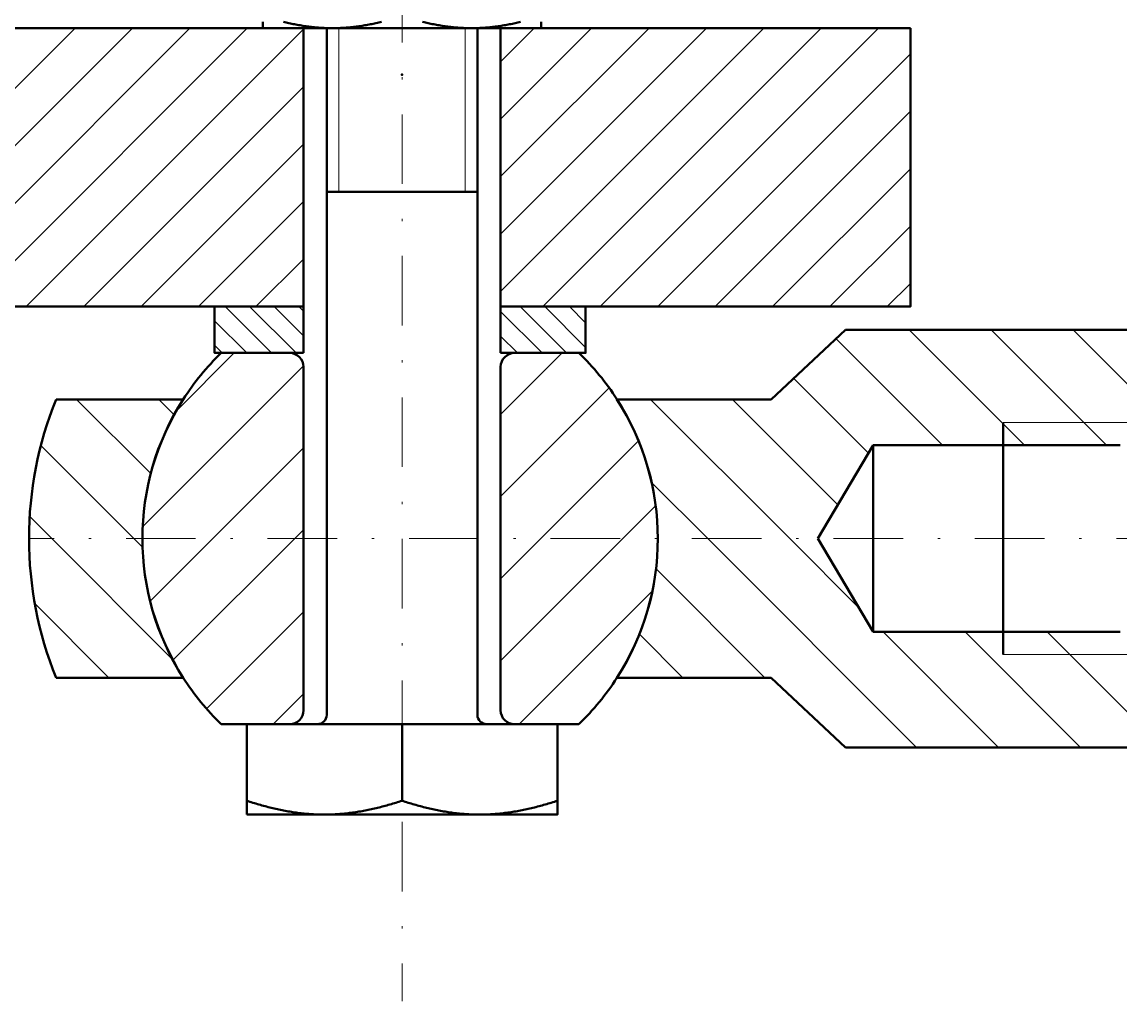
# Model space of a CAD drawing. Header units: inches. Extents: x -122986 to 27550, y -4965 to 6170.
# Drawn here: x 4415 to 4462.35, y 436.45 to 478.65 of the extents above; entities that cross this region are included whole.
import ezdxf

# ---------------------------------------------------------------- set-up
doc = ezdxf.new("R2010")
doc.units = ezdxf.units.IN
doc.header["$LTSCALE"] = 2
doc.header["$MEASUREMENT"] = 0
doc.linetypes.add('DASHDOT', pattern=[1, 0.5, -0.25, 0, -0.25])
for name, color, linetype, lineweight in [('1 mãnh', 7, 'Continuous', 5), ('1 Đường Tâm', 50, 'DASHDOT', 9), ('1 Đậm', 7, 'Continuous', 50)]:
    doc.layers.add(name, color=color, linetype=linetype, lineweight=lineweight)

msp = doc.modelspace()

# ---------------------------------------------------------------- linework, layer by layer
at = {"layer": '1 mãnh', "linetype": 'Continuous', "lineweight": 13, "ltscale": 15}
for p, q in [((4409.304, 470.403), (4417.287, 478.386)), ((4409.304, 467.928), (4419.762, 478.386)), ((4410.237, 466.386), (4422.237, 478.386)), ((4412.712, 466.386), (4424.712, 478.386)), ((4415.186, 466.386), (4427.186, 478.386)), ((4435.638, 476.938), (4437.086, 478.386)), ((4435.638, 474.463), (4439.561, 478.386)), ((4435.638, 471.988), (4442.036, 478.386)), ((4435.638, 469.513), (4444.511, 478.386)), ((4435.638, 467.038), (4446.985, 478.386)), ((4437.46, 466.386), (4449.46, 478.386)), ((4439.935, 466.386), (4451.935, 478.386)), ((4442.41, 466.386), (4453.304, 477.28)), ((4417.661, 466.386), (4427.136, 475.861)), ((4444.885, 466.386), (4453.304, 474.805)), ((4420.136, 466.386), (4427.136, 473.386)), ((4447.36, 466.386), (4453.304, 472.33)), ((4422.611, 466.386), (4427.136, 470.911)), ((4449.835, 466.386), (4453.304, 469.855)), ((4425.086, 466.386), (4427.136, 468.436)), ((4452.31, 466.386), (4453.304, 467.38)), ((4425.755, 464.386), (4423.755, 466.386)), ((4426.816, 464.386), (4424.816, 466.386)), ((4427.136, 465.127), (4425.877, 466.386)), ((4427.136, 466.188), (4426.937, 466.386)), ((4438.483, 464.386), (4436.483, 466.386)), ((4439.304, 464.626), (4437.544, 466.386)), ((4439.304, 465.687), (4438.605, 466.386)), ((4437.423, 464.386), (4435.638, 466.171)), ((4424.695, 464.386), (4423.304, 465.777)), ((4436.362, 464.386), (4435.638, 465.111)), ((4454.694, 460.405), (4450.096, 465.004)), ((4458.23, 460.405), (4453.249, 465.386)), ((4461.765, 460.405), (4456.784, 465.386)), ((4464.32, 461.386), (4460.32, 465.386)), ((4423.634, 464.386), (4423.304, 464.716)), ((4421.647, 461.88), (4424.153, 464.386)), ((4435.638, 461.728), (4438.295, 464.386)), ((4420.206, 456.903), (4427.136, 463.833)), ((4451.501, 460.063), (4448.271, 463.293)), ((4435.638, 458.193), (4440.322, 462.878)), ((4420.552, 459.192), (4417.358, 462.386)), ((4421.557, 461.723), (4420.894, 462.386)), ((4448.107, 456.386), (4442.107, 462.386)), ((4450.183, 457.845), (4445.642, 462.386)), ((4419.823, 456.386), (4415.814, 460.395)), ((4420.526, 453.688), (4427.136, 460.298)), ((4435.638, 454.657), (4441.584, 460.604)), ((4444.571, 456.386), (4442.148, 458.809)), ((4435.638, 451.122), (4442.324, 457.808)), ((4416.287, 456.386), (4415.332, 457.341)), ((4421.511, 451.138), (4427.136, 456.762)), ((4421.48, 451.193), (4416.287, 456.386)), ((4420.198, 456.011), (4419.823, 456.386)), ((4453.571, 447.386), (4444.571, 456.386)), ((4451.087, 453.406), (4448.107, 456.386)), ((4447.036, 450.386), (4442.339, 455.083)), ((4436.437, 448.386), (4442.184, 454.132)), ((4418.751, 450.386), (4415.55, 453.587)), ((4422.958, 449.049), (4427.136, 453.227)), ((4443.5, 450.386), (4441.623, 452.264)), ((4457.107, 447.386), (4452.126, 452.367)), ((4460.642, 447.386), (4455.661, 452.367)), ((4464.178, 447.386), (4459.197, 452.367)), ((4425.831, 448.386), (4427.136, 449.691))]:
    msp.add_line(p, q, dxfattribs=at)
at = {"layer": '1 mãnh', "lineweight": 13}
for p, q in [((4428.667, 478.386), (4428.667, 471.328)), ((4434.108, 478.386), (4434.108, 471.328))]:
    msp.add_line(p, q, dxfattribs=at)
at = {"layer": '1 mãnh', "lineweight": 13, "ltscale": 15}
for p, q in [((4457.304, 461.386), (4465.369, 461.386)), ((4457.304, 451.386), (4465.369, 451.386))]:
    msp.add_line(p, q, dxfattribs=at)
at = {"layer": '1 Đường Tâm', "lineweight": 9, "ltscale": 3}
for p, q in [((4431.388, 492.972), (4431.388, 436.452)), ((4660.388, 456.386), (4415.304, 456.386))]:
    msp.add_line(p, q, dxfattribs=at)
at = {"layer": '1 Đậm', "lineweight": 50}
for p, q in [((4427.136, 478.386), (4427.136, 464.386)), ((4428.138, 478.386), (4428.138, 463.791)), ((4434.638, 463.791), (4434.638, 478.386)), ((4435.638, 464.386), (4435.638, 478.386)), ((4428.138, 471.328), (4434.638, 471.328)), ((4427.136, 466.386), (4424.304, 466.386)), ((4450.504, 465.386), (4447.304, 462.386)), ((4485.304, 465.386), (4450.504, 465.386)), ((4427.136, 464.386), (4423.592, 464.386)), ((4427.136, 463.831), (4427.136, 463.762)), ((4427.136, 448.941), (4427.136, 463.757)), ((4428.138, 448.786), (4428.138, 463.786)), ((4434.638, 448.786), (4434.638, 463.786)), ((4435.638, 448.986), (4435.638, 463.786)), ((4421.953, 462.386), (4416.471, 462.386)), ((4447.304, 462.386), (4440.654, 462.386)), ((4457.304, 461.386), (4457.304, 451.386)), ((4451.704, 460.405), (4451.704, 452.367)), ((4416.471, 450.386), (4421.953, 450.386)), ((4440.654, 450.386), (4447.304, 450.386)), ((4447.304, 450.386), (4450.504, 447.386)), ((4423.592, 448.386), (4427.288, 448.386)), ((4424.69, 445.087), (4424.69, 448.386)), ((4431.388, 445.087), (4431.388, 448.386)), ((4438.086, 445.087), (4438.086, 448.386)), ((4450.504, 447.386), (4485.304, 447.386))]:
    msp.add_line(p, q, dxfattribs=at)
at = {"layer": '1 Đậm', "lineweight": 50, "ltscale": 15}
for p, q in [((4439.016, 464.386), (4435.638, 464.386)), ((4451.704, 460.405), (4449.317, 456.386)), ((4462.346, 460.405), (4451.704, 460.405)), ((4451.704, 452.367), (4449.317, 456.386)), ((4462.346, 452.367), (4451.704, 452.367)), ((4427.288, 448.386), (4435.038, 448.386)), ((4435.038, 448.386), (4439.016, 448.386))]:
    msp.add_line(p, q, dxfattribs=at)
at = {"layer": '1 Đậm', "ltscale": 15}
msp.add_line((4424.69, 444.489), (4438.086, 444.489), dxfattribs=at)
at = {"layer": '1 Đậm', "lineweight": 50}
for points in [[(4426.275, 478.661), (4426.335, 478.647), (4426.394, 478.632), (4426.454, 478.618), (4426.513, 478.605), (4426.573, 478.591), (4426.633, 478.578), (4426.693, 478.566), (4426.752, 478.554), (4426.812, 478.542), (4426.872, 478.53), (4426.932, 478.519), (4426.992, 478.509), (4427.052, 478.499), (4427.112, 478.489), (4427.172, 478.48), (4427.233, 478.471), (4427.293, 478.462), (4427.353, 478.454), (4427.414, 478.446), (4427.474, 478.439), (4427.535, 478.432), (4427.595, 478.426), (4427.656, 478.42), (4427.716, 478.415), (4427.777, 478.41), (4427.838, 478.405), (4427.899, 478.401), (4427.96, 478.398), (4428.021, 478.395), (4428.082, 478.392), (4428.143, 478.39), (4428.204, 478.388), (4428.265, 478.387), (4428.326, 478.386), (4428.388, 478.386), (4409.304, 478.386)], [(4425.388, 478.386), (4425.388, 478.386), (4425.388, 478.387), (4425.388, 478.388), (4425.388, 478.39), (4425.388, 478.392), (4425.388, 478.395), (4425.388, 478.398), (4425.388, 478.401), (4425.388, 478.405), (4425.388, 478.41), (4425.388, 478.415), (4425.388, 478.42), (4425.388, 478.426), (4425.388, 478.432), (4425.388, 478.439), (4425.388, 478.446), (4425.388, 478.453), (4425.388, 478.462), (4425.388, 478.47), (4425.388, 478.479), (4425.388, 478.488), (4425.388, 478.498), (4425.388, 478.508), (4425.388, 478.519), (4425.388, 478.53), (4425.388, 478.541), (4425.388, 478.553), (4425.388, 478.565), (4425.388, 478.578), (4425.388, 478.591), (4425.388, 478.604), (4425.388, 478.618), (4425.388, 478.632), (4425.388, 478.646), (4425.388, 478.661)], [(4426.275, 478.661), (4426.335, 478.647), (4426.394, 478.632), (4426.454, 478.618), (4426.513, 478.605), (4426.573, 478.591), (4426.633, 478.578), (4426.693, 478.566), (4426.752, 478.554), (4426.812, 478.542), (4426.872, 478.53), (4426.932, 478.519), (4426.992, 478.509), (4427.052, 478.499), (4427.112, 478.489), (4427.172, 478.48), (4427.233, 478.471), (4427.293, 478.462), (4427.353, 478.454), (4427.414, 478.446), (4427.474, 478.439), (4427.535, 478.432), (4427.595, 478.426), (4427.656, 478.42), (4427.716, 478.415), (4427.777, 478.41), (4427.838, 478.405), (4427.899, 478.401), (4427.96, 478.398), (4428.021, 478.395), (4428.082, 478.392), (4428.143, 478.39), (4428.204, 478.388), (4428.265, 478.387), (4428.326, 478.386), (4428.388, 478.386), (4425.388, 478.386)], [(4425.388, 478.386), (4425.388, 478.386), (4425.388, 478.387), (4425.388, 478.388), (4425.388, 478.39), (4425.388, 478.392), (4425.388, 478.395), (4425.388, 478.398), (4425.388, 478.401), (4425.388, 478.405), (4425.388, 478.41), (4425.388, 478.415), (4425.388, 478.42), (4425.388, 478.426), (4425.388, 478.432), (4425.388, 478.439), (4425.388, 478.446), (4425.388, 478.453), (4425.388, 478.462), (4425.388, 478.47), (4425.388, 478.479), (4425.388, 478.488), (4425.388, 478.498), (4425.388, 478.508), (4425.388, 478.519), (4425.388, 478.53), (4425.388, 478.541), (4425.388, 478.553), (4425.388, 478.565), (4425.388, 478.578), (4425.388, 478.591), (4425.388, 478.604), (4425.388, 478.618), (4425.388, 478.632), (4425.388, 478.646), (4425.388, 478.661)], [(4437.388, 478.386), (4434.388, 478.386), (4428.388, 478.386), (4428.449, 478.386), (4428.51, 478.387), (4428.571, 478.388), (4428.632, 478.39), (4428.694, 478.392), (4428.755, 478.395), (4428.816, 478.398), (4428.877, 478.401), (4428.938, 478.405), (4428.999, 478.41), (4429.06, 478.415), (4429.12, 478.42), (4429.181, 478.426), (4429.242, 478.433), (4429.302, 478.439), (4429.363, 478.447), (4429.423, 478.454), (4429.484, 478.462), (4429.544, 478.471), (4429.604, 478.48), (4429.665, 478.489), (4429.725, 478.499), (4429.785, 478.509), (4429.845, 478.52), (4429.905, 478.531), (4429.965, 478.542), (4430.025, 478.554), (4430.084, 478.566), (4430.144, 478.579), (4430.204, 478.592), (4430.264, 478.605), (4430.323, 478.619), (4430.383, 478.633), (4430.442, 478.647), (4430.502, 478.662)], [(4453.304, 478.386), (4434.388, 478.386), (4428.388, 478.386), (4428.449, 478.386), (4428.51, 478.387), (4428.571, 478.388), (4428.632, 478.39), (4428.694, 478.392), (4428.755, 478.395), (4428.816, 478.398), (4428.877, 478.401), (4428.938, 478.405), (4428.999, 478.41), (4429.06, 478.415), (4429.12, 478.42), (4429.181, 478.426), (4429.242, 478.433), (4429.302, 478.439), (4429.363, 478.447), (4429.423, 478.454), (4429.484, 478.462), (4429.544, 478.471), (4429.604, 478.48), (4429.665, 478.489), (4429.725, 478.499), (4429.785, 478.509), (4429.845, 478.52), (4429.905, 478.531), (4429.965, 478.542), (4430.025, 478.554), (4430.084, 478.566), (4430.144, 478.579), (4430.204, 478.592), (4430.264, 478.605), (4430.323, 478.619), (4430.383, 478.633), (4430.442, 478.647), (4430.502, 478.662)], [(4432.275, 478.661), (4432.335, 478.647), (4432.394, 478.632), (4432.454, 478.618), (4432.513, 478.605), (4432.573, 478.591), (4432.633, 478.578), (4432.693, 478.566), (4432.752, 478.554), (4432.812, 478.542), (4432.872, 478.53), (4432.932, 478.519), (4432.992, 478.509), (4433.052, 478.499), (4433.112, 478.489), (4433.172, 478.48), (4433.233, 478.471), (4433.293, 478.462), (4433.353, 478.454), (4433.414, 478.446), (4433.474, 478.439), (4433.535, 478.432), (4433.595, 478.426), (4433.656, 478.42), (4433.716, 478.415), (4433.777, 478.41), (4433.838, 478.405), (4433.899, 478.401), (4433.96, 478.398), (4434.021, 478.395), (4434.082, 478.392), (4434.143, 478.39), (4434.204, 478.388), (4434.265, 478.387), (4434.326, 478.386), (4434.388, 478.386), (4434.449, 478.386), (4434.51, 478.387), (4434.571, 478.388), (4434.632, 478.39), (4434.694, 478.392), (4434.755, 478.395), (4434.816, 478.398), (4434.877, 478.401), (4434.938, 478.405), (4434.999, 478.41), (4435.06, 478.415), (4435.12, 478.42), (4435.181, 478.426), (4435.242, 478.433), (4435.302, 478.439), (4435.363, 478.447), (4435.423, 478.454), (4435.484, 478.462), (4435.544, 478.471), (4435.604, 478.48), (4435.665, 478.489), (4435.725, 478.499), (4435.785, 478.509), (4435.845, 478.52), (4435.905, 478.531), (4435.965, 478.542), (4436.025, 478.554), (4436.084, 478.566), (4436.144, 478.579), (4436.204, 478.592), (4436.264, 478.605), (4436.323, 478.619), (4436.383, 478.633), (4436.442, 478.647), (4436.502, 478.662)], [(4432.275, 478.661), (4432.335, 478.647), (4432.394, 478.632), (4432.454, 478.618), (4432.513, 478.605), (4432.573, 478.591), (4432.633, 478.578), (4432.693, 478.566), (4432.752, 478.554), (4432.812, 478.542), (4432.872, 478.53), (4432.932, 478.519), (4432.992, 478.509), (4433.052, 478.499), (4433.112, 478.489), (4433.172, 478.48), (4433.233, 478.471), (4433.293, 478.462), (4433.353, 478.454), (4433.414, 478.446), (4433.474, 478.439), (4433.535, 478.432), (4433.595, 478.426), (4433.656, 478.42), (4433.716, 478.415), (4433.777, 478.41), (4433.838, 478.405), (4433.899, 478.401), (4433.96, 478.398), (4434.021, 478.395), (4434.082, 478.392), (4434.143, 478.39), (4434.204, 478.388), (4434.265, 478.387), (4434.326, 478.386), (4434.388, 478.386), (4434.449, 478.386), (4434.51, 478.387), (4434.571, 478.388), (4434.632, 478.39), (4434.694, 478.392), (4434.755, 478.395), (4434.816, 478.398), (4434.877, 478.401), (4434.938, 478.405), (4434.999, 478.41), (4435.06, 478.415), (4435.12, 478.42), (4435.181, 478.426), (4435.242, 478.433), (4435.302, 478.439), (4435.363, 478.447), (4435.423, 478.454), (4435.484, 478.462), (4435.544, 478.471), (4435.604, 478.48), (4435.665, 478.489), (4435.725, 478.499), (4435.785, 478.509), (4435.845, 478.52), (4435.905, 478.531), (4435.965, 478.542), (4436.025, 478.554), (4436.084, 478.566), (4436.144, 478.579), (4436.204, 478.592), (4436.264, 478.605), (4436.323, 478.619), (4436.383, 478.633), (4436.442, 478.647), (4436.502, 478.662)], [(4437.388, 478.661), (4437.388, 478.647), (4437.388, 478.632), (4437.388, 478.618), (4437.388, 478.604), (4437.388, 478.591), (4437.388, 478.578), (4437.388, 478.565), (4437.388, 478.553), (4437.388, 478.541), (4437.388, 478.53), (4437.388, 478.519), (4437.388, 478.509), (4437.388, 478.498), (4437.388, 478.489), (4437.388, 478.479), (4437.388, 478.47), (4437.388, 478.462), (4437.388, 478.454), (4437.388, 478.446), (4437.388, 478.439), (4437.388, 478.432), (4437.388, 478.426), (4437.388, 478.42), (4437.388, 478.415), (4437.388, 478.41), (4437.388, 478.405), (4437.388, 478.401), (4437.388, 478.398), (4437.388, 478.395), (4437.388, 478.392), (4437.388, 478.39), (4437.388, 478.388), (4437.388, 478.387), (4437.388, 478.386), (4437.388, 478.386)], [(4437.388, 478.661), (4437.388, 478.647), (4437.388, 478.632), (4437.388, 478.618), (4437.388, 478.604), (4437.388, 478.591), (4437.388, 478.578), (4437.388, 478.565), (4437.388, 478.553), (4437.388, 478.541), (4437.388, 478.53), (4437.388, 478.519), (4437.388, 478.509), (4437.388, 478.498), (4437.388, 478.489), (4437.388, 478.479), (4437.388, 478.47), (4437.388, 478.462), (4437.388, 478.454), (4437.388, 478.446), (4437.388, 478.439), (4437.388, 478.432), (4437.388, 478.426), (4437.388, 478.42), (4437.388, 478.415), (4437.388, 478.41), (4437.388, 478.405), (4437.388, 478.401), (4437.388, 478.398), (4437.388, 478.395), (4437.388, 478.392), (4437.388, 478.39), (4437.388, 478.388), (4437.388, 478.387), (4437.388, 478.386), (4437.388, 478.386)], [(4424.69, 444.489), (4424.69, 444.489), (4424.69, 444.49), (4424.69, 444.491), (4424.69, 444.493), (4424.69, 444.496), (4424.69, 444.499), (4424.69, 444.502), (4424.69, 444.506), (4424.69, 444.51), (4424.69, 444.515), (4424.69, 444.521), (4424.69, 444.527), (4424.69, 444.533), (4424.69, 444.54), (4424.69, 444.548), (4424.69, 444.556), (4424.69, 444.564), (4424.69, 444.573), (4424.69, 444.583), (4424.69, 444.593), (4424.69, 444.603), (4424.69, 444.614), (4424.69, 444.625), (4424.69, 444.637), (4424.69, 444.649), (4424.69, 444.662), (4424.69, 444.675), (4424.69, 444.689), (4424.69, 444.703), (4424.69, 444.717), (4424.69, 444.732), (4424.69, 444.748), (4424.69, 444.763), (4424.69, 444.78), (4424.69, 444.796), (4424.69, 444.813), (4424.69, 444.83), (4424.69, 444.848), (4424.69, 444.866), (4424.69, 444.885), (4424.69, 444.904), (4424.69, 444.923), (4424.69, 444.942), (4424.69, 444.962), (4424.69, 444.982), (4424.69, 445.003), (4424.69, 445.023), (4424.69, 445.044), (4424.69, 445.066), (4424.69, 445.087)], [(4424.69, 445.087), (4424.755, 445.066), (4424.821, 445.044), (4424.887, 445.023), (4424.953, 445.002), (4425.019, 444.982), (4425.085, 444.962), (4425.151, 444.942), (4425.217, 444.922), (4425.283, 444.903), (4425.349, 444.885), (4425.415, 444.866), (4425.481, 444.848), (4425.548, 444.831), (4425.614, 444.813), (4425.68, 444.796), (4425.747, 444.78), (4425.813, 444.764), (4425.88, 444.748), (4425.946, 444.733), (4426.013, 444.718), (4426.08, 444.704), (4426.146, 444.69), (4426.213, 444.676), (4426.28, 444.663), (4426.347, 444.65), (4426.414, 444.638), (4426.481, 444.626), (4426.548, 444.615), (4426.615, 444.604), (4426.682, 444.593), (4426.749, 444.583), (4426.817, 444.574), (4426.884, 444.565), (4426.951, 444.556), (4427.019, 444.548), (4427.086, 444.541), (4427.154, 444.534), (4427.222, 444.527), (4427.289, 444.521), (4427.357, 444.516), (4427.425, 444.511), (4427.493, 444.506), (4427.561, 444.502), (4427.629, 444.499), (4427.697, 444.496), (4427.765, 444.493), (4427.833, 444.491), (4427.902, 444.49), (4427.97, 444.489), (4428.039, 444.489)], [(4428.039, 444.489), (4428.107, 444.489), (4428.175, 444.49), (4428.244, 444.491), (4428.312, 444.493), (4428.38, 444.496), (4428.449, 444.499), (4428.517, 444.502), (4428.585, 444.506), (4428.653, 444.511), (4428.721, 444.516), (4428.789, 444.521), (4428.857, 444.527), (4428.925, 444.534), (4428.992, 444.541), (4429.06, 444.549), (4429.127, 444.557), (4429.195, 444.565), (4429.262, 444.574), (4429.33, 444.584), (4429.397, 444.594), (4429.464, 444.604), (4429.531, 444.615), (4429.598, 444.626), (4429.665, 444.638), (4429.732, 444.651), (4429.799, 444.663), (4429.866, 444.676), (4429.933, 444.69), (4430, 444.704), (4430.066, 444.719), (4430.133, 444.733), (4430.199, 444.749), (4430.266, 444.764), (4430.332, 444.78), (4430.399, 444.797), (4430.465, 444.814), (4430.531, 444.831), (4430.597, 444.849), (4430.663, 444.867), (4430.729, 444.885), (4430.795, 444.904), (4430.861, 444.923), (4430.927, 444.942), (4430.993, 444.962), (4431.059, 444.982), (4431.125, 445.002), (4431.191, 445.023), (4431.256, 445.044), (4431.322, 445.066), (4431.388, 445.087), (4431.453, 445.066), (4431.519, 445.044), (4431.585, 445.023), (4431.651, 445.002), (4431.717, 444.982), (4431.783, 444.962), (4431.849, 444.942), (4431.915, 444.922), (4431.981, 444.903), (4432.047, 444.885), (4432.113, 444.866), (4432.179, 444.848), (4432.246, 444.831), (4432.312, 444.813), (4432.378, 444.796), (4432.445, 444.78), (4432.511, 444.764), (4432.578, 444.748), (4432.644, 444.733), (4432.711, 444.718), (4432.778, 444.704), (4432.844, 444.69), (4432.911, 444.676), (4432.978, 444.663), (4433.045, 444.65), (4433.112, 444.638), (4433.179, 444.626), (4433.246, 444.615), (4433.313, 444.604), (4433.38, 444.593), (4433.447, 444.583), (4433.515, 444.574), (4433.582, 444.565), (4433.649, 444.556), (4433.717, 444.548), (4433.784, 444.541), (4433.852, 444.534), (4433.92, 444.527), (4433.987, 444.521), (4434.055, 444.516), (4434.123, 444.511), (4434.191, 444.506), (4434.259, 444.502), (4434.327, 444.499), (4434.395, 444.496), (4434.463, 444.493), (4434.531, 444.491), (4434.6, 444.49), (4434.668, 444.489), (4434.737, 444.489)], [(4434.737, 444.489), (4434.805, 444.489), (4434.873, 444.49), (4434.942, 444.491), (4435.01, 444.493), (4435.078, 444.496), (4435.147, 444.499), (4435.215, 444.502), (4435.283, 444.506), (4435.351, 444.511), (4435.419, 444.516), (4435.487, 444.521), (4435.555, 444.527), (4435.623, 444.534), (4435.69, 444.541), (4435.758, 444.549), (4435.825, 444.557), (4435.893, 444.565), (4435.96, 444.574), (4436.028, 444.584), (4436.095, 444.594), (4436.162, 444.604), (4436.229, 444.615), (4436.296, 444.626), (4436.363, 444.638), (4436.43, 444.651), (4436.497, 444.663), (4436.564, 444.676), (4436.631, 444.69), (4436.698, 444.704), (4436.764, 444.719), (4436.831, 444.733), (4436.897, 444.749), (4436.964, 444.764), (4437.03, 444.78), (4437.096, 444.797), (4437.163, 444.814), (4437.229, 444.831), (4437.295, 444.849), (4437.361, 444.867), (4437.427, 444.885), (4437.493, 444.904), (4437.559, 444.923), (4437.625, 444.942), (4437.691, 444.962), (4437.757, 444.982), (4437.823, 445.002), (4437.889, 445.023), (4437.954, 445.044), (4438.02, 445.066), (4438.086, 445.087)], [(4438.086, 445.087), (4438.086, 445.066), (4438.086, 445.044), (4438.086, 445.023), (4438.086, 445.003), (4438.086, 444.982), (4438.086, 444.962), (4438.086, 444.942), (4438.086, 444.923), (4438.086, 444.904), (4438.086, 444.885), (4438.086, 444.867), (4438.086, 444.848), (4438.086, 444.831), (4438.086, 444.813), (4438.086, 444.796), (4438.086, 444.78), (4438.086, 444.764), (4438.086, 444.748), (4438.086, 444.733), (4438.086, 444.718), (4438.086, 444.703), (4438.086, 444.689), (4438.086, 444.676), (4438.086, 444.663), (4438.086, 444.65), (4438.086, 444.638), (4438.086, 444.626), (4438.086, 444.614), (4438.086, 444.604), (4438.086, 444.593), (4438.086, 444.583), (4438.086, 444.574), (4438.086, 444.565), (4438.086, 444.556), (4438.086, 444.548), (4438.086, 444.541), (4438.086, 444.534), (4438.086, 444.527), (4438.086, 444.521), (4438.086, 444.516), (4438.086, 444.511), (4438.086, 444.506), (4438.086, 444.502), (4438.086, 444.499), (4438.086, 444.496), (4438.086, 444.493), (4438.086, 444.492), (4438.086, 444.49), (4438.086, 444.489), (4438.086, 444.489)]]:
    msp.add_lwpolyline(points, dxfattribs=at)
at = {"layer": '1 Đậm', "lineweight": 50, "ltscale": 15}
for points in [[(4409.304, 478.386), (4409.304, 466.386), (4427.136, 466.386)], [(4435.638, 466.386), (4453.304, 466.386), (4453.304, 478.386)], [(4427.136, 464.386), (4423.304, 464.386), (4423.304, 466.386), (4427.136, 466.386)], [(4435.638, 466.386), (4439.304, 466.386), (4439.304, 464.386), (4435.638, 464.386)]]:
    msp.add_lwpolyline(points, dxfattribs=at)
at = {"layer": '1 Đậm', "lineweight": 50}
for centre, radius, start, end in [((4431.304, 456.386), 11.112, 133.9503, 147.3193), ((4426.538, 463.786), 0.6, 0, 90), ((4436.238, 463.786), 0.6, 90, 180), ((4431.304, 456.386), 11.112, 32.7033, 46.0497), ((4431.304, 456.386), 16, 157.9757, 202.0243), ((4431.304, 456.386), 11.112, 147.3193, 212.6807), ((4431.304, 456.386), 11.11, 147.3127, 212.6873), ((4431.304, 456.386), 11.112, 327.2955, 32.7033), ((4431.304, 456.386), 11.11, 327.3127, 32.6873), ((4431.304, 456.386), 11.112, 212.6807, 226.0497), ((4431.304, 456.386), 11.112, 313.9503, 327.2955)]:
    msp.add_arc(centre, radius, start, end, dxfattribs=at)
at = {"layer": '1 Đậm', "lineweight": 50, "ltscale": 15}
for centre, radius, start, end in [((4426.538, 448.986), 0.6, 270, 0), ((4436.238, 448.986), 0.6, 180, 270), ((4427.738, 448.786), 0.4, 270, 0), ((4435.038, 448.786), 0.4, 180, 270)]:
    msp.add_arc(centre, radius, start, end, dxfattribs=at)
at = {"layer": '1 Đậm', "lineweight": 50}
msp.add_point((4431.388, 476.386), dxfattribs=at)
msp.add_point((4431.388, 476.386), dxfattribs=at)

doc.saveas('drawing.dxf')
